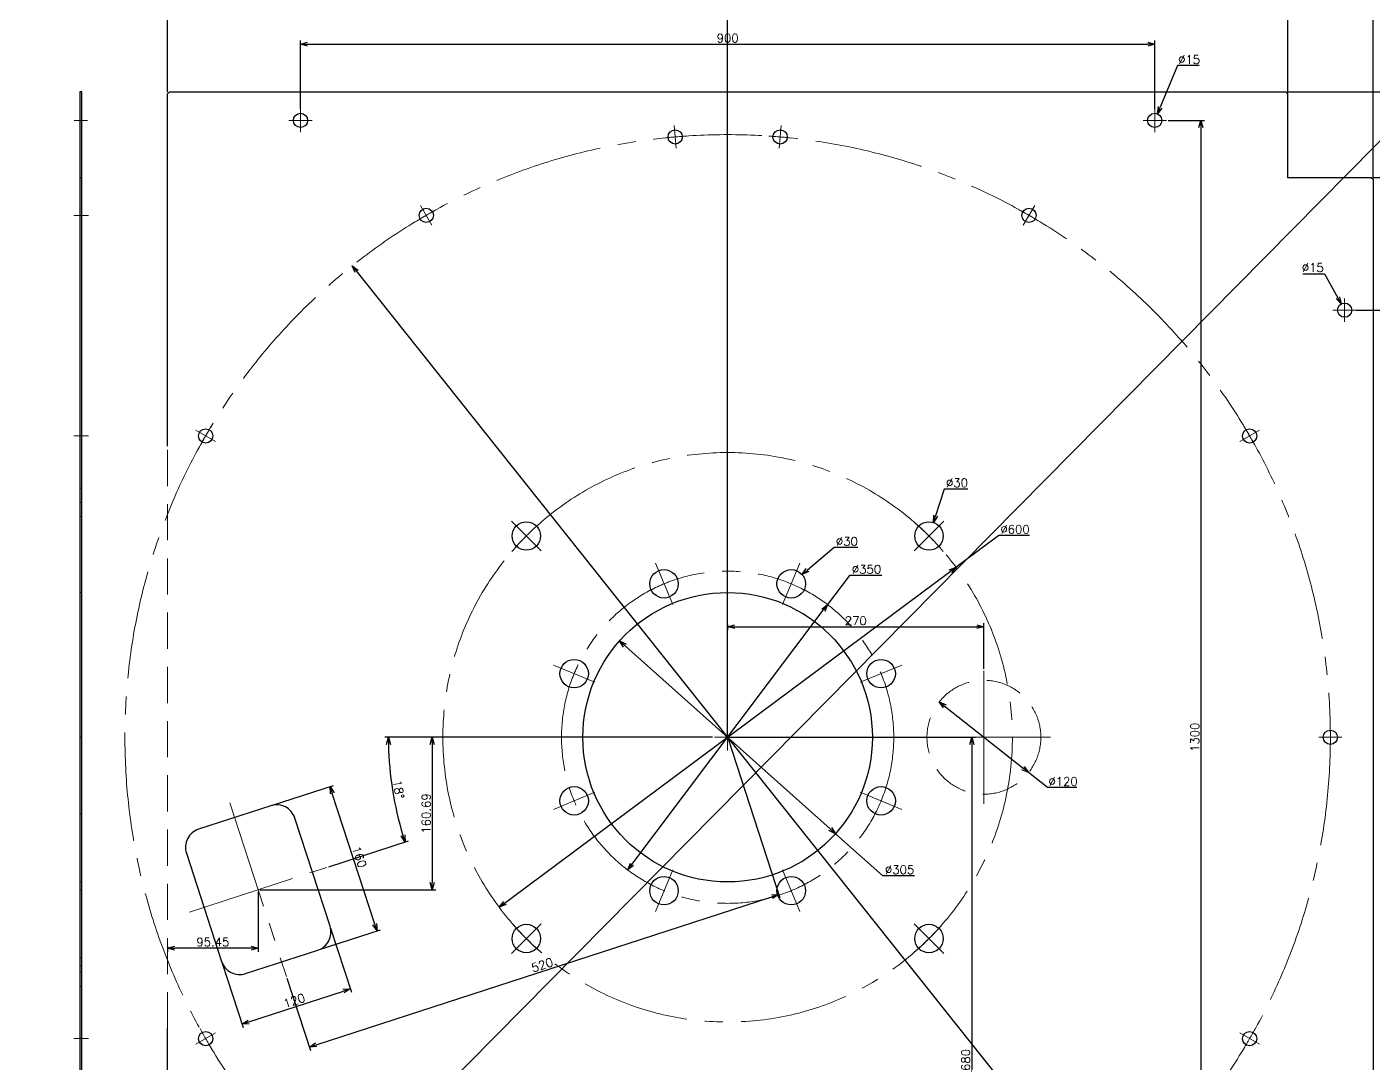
# Model space of a CAD drawing. Header units: millimetres. Extents: x -16130 to 36813, y -8099 to 27484.
# Drawn here: x 34573 to 35991, y 19612 to 20704 of the extents above; entities that cross this region are included whole.
import ezdxf

# ---------------------------------------------------------------- set-up
doc = ezdxf.new("R2010")
doc.units = ezdxf.units.MM
doc.header["$LTSCALE"] = 6
doc.header["$PDMODE"] = 99
doc.header["$PDSIZE"] = 1
doc.linetypes.add('CENTER2', pattern=[28.575, 19.05, -3.175, 3.175, -3.175])
doc.linetypes.add('HIDDEN', pattern=[9.525, 6.35, -3.175])
for name, color, linetype, lineweight in [('04_HIDDEN', 2, 'HIDDEN', 13), ('05_CENTER', 4, 'CENTER2', 13), ('08_DIM', 3, 'Continuous', 13)]:
    doc.layers.add(name, color=color, linetype=linetype, lineweight=lineweight)
doc.layers.add('10_DRAFT', color=8, linetype='Continuous', lineweight=0, plot=False)
doc.styles.add('KSS_TXT', font='txt.shx', dxfattribs={"bigfont": 'extfont2.shx'})
doc.dimstyles.new('KSS_DIM', dxfattribs={"dimtxt": 3, "dimasz": 2.5, "dimexe": 1.25, "dimexo": 0.625, "dimtad": 1, "dimdsep": 46, "dimtxsty": 'KSS_TXT', "dimblk": 'OPEN30', "dimcen": 0, "dimazin": 2, "dimtfac": 0.75, "dimtmove": 0, "dimatfit": 3, "dimldrblk": 'OPEN30', "dimfxl": 1, "dimtolj": 1, "dimarcsym": 0})
doc.dimstyles.new('KSS_DIM$3', dxfattribs={"dimtxt": 3, "dimasz": 2.5, "dimexe": 1.25, "dimexo": 0.625, "dimtad": 1, "dimtih": 1, "dimtoh": 1, "dimdsep": 46, "dimtxsty": 'KSS_TXT', "dimblk": 'OPEN30', "dimcen": 0, "dimazin": 2, "dimtfac": 0.75, "dimtofl": 0, "dimtmove": 0, "dimatfit": 3, "dimldrblk": 'OPEN30', "dimfxl": 1, "dimtolj": 1, "dimarcsym": 0})

# ---------------------------------------------------------------- blocks, each defined once
blk = doc.blocks.new('A$C286F13D5_1_1')
at = {"color": 0}
for points in [[(-590, 306.8), (-590, 678), (-588, 680), (588, 680), (590, 678), (590, 590)], [(590, 590), (678, 590), (680, 588), (680, -588), (678, -590), (590, -590)], [(590, -590), (590, -678), (588, -680), (-588, -680), (-590, -678), (-590, -306.8)]]:
    blk.add_lwpolyline(points, dxfattribs=at)
blk.add_lwpolyline([(-507.9, -249.1), (-431.8, -224.4, 0.414214), (-418.9, -199.2), (-456, -85.1, 0.414214), (-481.2, -72.2), (-557.3, -97, 0.414214), (-570.2, -122.2), (-533.1, -236.3, 0.414214)], format="xyb", close=True, dxfattribs=at)
for centre, radius in [((-450, 650), 7.5), ((450, 650), 7.5), ((-55.3, 632.6), 7.5), ((55.3, 632.6), 7.5), ((-317.5, 549.9), 7.5), ((317.5, 549.9), 7.5), ((650, 450), 7.5), ((-549.9, 317.5), 7.5), ((549.9, 317.5), 7.5), ((-212.1, 212.1), 15), ((212.1, 212.1), 15), ((-67, 161.7), 15), ((67, 161.7), 15), ((-161.7, 67), 15), ((161.7, 67), 15), ((635, 0), 7.5), ((-161.7, -67), 15), ((161.7, -67), 15), ((-67, -161.7), 15), ((67, -161.7), 15), ((-212.1, -212.1), 15), ((212.1, -212.1), 15), ((-549.9, -317.5), 7.5), ((549.9, -317.5), 7.5), ((650, -450), 7.5), ((-317.5, -549.9), 7.5), ((317.5, -549.9), 7.5), ((-55.3, -632.6), 7.5), ((55.3, -632.6), 7.5), ((-450, -650), 7.5), ((450, -650), 7.5)]:
    blk.add_circle(centre, radius, dxfattribs=at)
blk.add_circle((0, 0), 152.5)
at = {"layer": '04_HIDDEN'}
blk.add_lwpolyline([(-590, -306.8), (-590, 306.8)], dxfattribs=at)
blk.add_circle((270, 0), 60, dxfattribs=at)
at = {"layer": '05_CENTER'}
for p, q in [((-450, 637.7), (-450, 662.3)), ((450, 637.7), (450, 662.3)), ((-437.7, 650), (-462.3, 650)), ((-54.3, 620.6), (-56.4, 644.6)), ((54.3, 620.6), (56.4, 644.6)), ((462.3, 650), (437.7, 650)), ((-311.5, 539.5), (-323.5, 560.4)), ((311.5, 539.5), (323.5, 560.4)), ((650, 437.7), (650, 462.3)), ((662.3, 450), (637.7, 450)), ((-539.5, 311.5), (-560.4, 323.5)), ((539.5, 311.5), (560.4, 323.5)), ((-196.5, 196.5), (-227.8, 227.8)), ((196.5, 196.5), (227.8, 227.8)), ((-57.9, 139.8), (-76, 183.6)), ((57.9, 139.8), (76, 183.6)), ((-139.8, 57.9), (-183.6, 76)), ((139.8, 57.9), (183.6, 76)), ((623, 0), (647, 0)), ((-524.3, -69.2), (-464.8, -252.2)), ((-139.8, -57.9), (-183.6, -76)), ((139.8, -57.9), (183.6, -76)), ((-567, -184.2), (-422.1, -137.1)), ((-57.9, -139.8), (-76, -183.6)), ((57.9, -139.8), (76, -183.6)), ((-196.5, -196.5), (-227.8, -227.8)), ((196.5, -196.5), (227.8, -227.8)), ((-539.5, -311.5), (-560.4, -323.5)), ((539.5, -311.5), (560.4, -323.5)), ((650, -462.3), (650, -437.7)), ((662.3, -450), (637.7, -450)), ((-311.5, -539.5), (-323.5, -560.4)), ((311.5, -539.5), (323.5, -560.4)), ((-54.3, -620.6), (-56.4, -644.6)), ((54.3, -620.6), (56.4, -644.6)), ((-450, -662.3), (-450, -637.7)), ((450, -662.3), (450, -637.7)), ((-437.7, -650), (-462.3, -650)), ((462.3, -650), (437.7, -650))]:
    blk.add_line(p, q, dxfattribs=at)
blk.add_circle((0, 0), 175, dxfattribs=at)
for radius, start, end in [(635, 93.9132, 96.0868), (635, 83.9132, 86.0868), (635, 118.9132, 121.0868), (635, 58.9132, 61.0868), (635, 148.9132, 151.0868), (635, 28.9132, 31.0868), (300, 130.7715, 139.2279), (300, 40.7721, 49.2285), (635, 358.9132, 1.0868), (300, 220.7721, 229.2285), (300, 310.7715, 319.2279), (635, 208.9132, 211.0868), (635, 328.9132, 331.0868), (635, 238.9132, 241.0868), (635, 298.9132, 301.0868), (635, 263.9132, 266.0868), (635, 273.9132, 276.0868)]:
    blk.add_arc((0, 0), radius, start, end, dxfattribs=at)
at = {"layer": '10_DRAFT'}
for p, q in [((270, 70.1), (270, -70.1)), ((0, -13.9), (0, 13.9)), ((199.9, 0), (340.1, 0)), ((13.9, 0), (-13.9, 0))]:
    blk.add_line(p, q, dxfattribs=at)
blk = doc.blocks.new('_Open30')
at = {"color": 0, "linetype": 'ByBlock', "lineweight": -2}
for p, q in [((-1, 0.27), (0, 0)), ((0, 0), (-1, -0.27)), ((0, 0), (-1, 0))]:
    blk.add_line(p, q, dxfattribs=at)
blk = doc.blocks.new('*D1862')
at = {"layer": '08_DIM', "color": 0, "lineweight": -2, "transparency": 16777216}
for p, q in [((34915.7, 20451.8), (35702, 19464.1)), ((35744.8, 19410.3), (35706.7, 19458.2)), ((35784.5, 19410.3), (35744.8, 19410.3))]:
    blk.add_line(p, q, dxfattribs=at)
blk.add_arc((35311.2, 19955), 635, 301.256, 308.8615, dxfattribs=at)
at = {"layer": 'Defpoints', "color": 0, "transparency": 16777216}
for p in [(34915.7, 20451.8), (35706.7, 19458.2)]:
    blk.add_point(p, dxfattribs=at)
at = {"layer": '08_DIM', "color": 0, "lineweight": -2, "transparency": 16777216, "xscale": 7.5, "yscale": 7.5, "zscale": 7.5}
for p, rotation in [((34915.7, 20451.8), 128.5231681033033), ((35706.7, 19458.2), 308.5231681033033)]:
    blk.add_blockref('_Open30', p, dxfattribs=dict(at, rotation=rotation))
at = {"layer": '08_DIM', "color": 0, "transparency": 16777216, "insert": (35765.6, 19416.7), "char_height": 9, "attachment_point": 5, "style": 'KSS_TXT'}
blk.add_mtext('\\A1;%%C1270', dxfattribs=at)
blk = doc.blocks.new('*D1867')
at = {"layer": '08_DIM', "color": 0, "lineweight": -2, "transparency": 16777216}
for p, q in [((34861.2, 20617.2), (34861.2, 20689.1)), ((34868.7, 20685.3), (35753.7, 20685.3)), ((35761.2, 20617.2), (35761.2, 20689.1))]:
    blk.add_line(p, q, dxfattribs=at)
at = {"layer": 'Defpoints', "color": 0, "transparency": 16777216}
for p in [(35761.2, 20685.3), (34861.2, 20615.3), (35761.2, 20615.3)]:
    blk.add_point(p, dxfattribs=at)
at = {"layer": '08_DIM', "color": 0, "lineweight": -2, "transparency": 16777216, "xscale": 7.5, "yscale": 7.5, "zscale": 7.5, "rotation": 180}
blk.add_blockref('_Open30', (34861.2, 20685.3), dxfattribs=at)
at = {"layer": '08_DIM', "color": 0, "lineweight": -2, "transparency": 16777216, "xscale": 7.5, "yscale": 7.5, "zscale": 7.5}
blk.add_blockref('_Open30', (35761.2, 20685.3), dxfattribs=at)
at = {"layer": '08_DIM', "color": 0, "transparency": 16777216, "insert": (35311.2, 20691.7), "char_height": 9, "attachment_point": 5, "style": 'KSS_TXT'}
blk.add_mtext('\\A1;900', dxfattribs=at)
blk = doc.blocks.new('*D1868')
at = {"layer": '08_DIM', "color": 0, "lineweight": -2, "transparency": 16777216}
for p, q in [((34721.2, 20634.9), (34721.2, 20727.4)), ((35303.7, 20723.6), (34728.7, 20723.6)), ((35311.2, 19956.9), (35311.2, 20727.4))]:
    blk.add_line(p, q, dxfattribs=at)
at = {"layer": 'Defpoints', "color": 0, "transparency": 16777216}
for p in [(34721.2, 20723.6), (34721.2, 20633), (35311.2, 19955)]:
    blk.add_point(p, dxfattribs=at)
at = {"layer": '08_DIM', "color": 0, "lineweight": -2, "transparency": 16777216, "xscale": 7.5, "yscale": 7.5, "zscale": 7.5, "rotation": 180}
blk.add_blockref('_Open30', (34721.2, 20723.6), dxfattribs=at)
at = {"layer": '08_DIM', "color": 0, "lineweight": -2, "transparency": 16777216, "xscale": 7.5, "yscale": 7.5, "zscale": 7.5}
blk.add_blockref('_Open30', (35311.2, 20723.6), dxfattribs=at)
at = {"layer": '08_DIM', "color": 0, "transparency": 16777216, "insert": (35016.2, 20730), "char_height": 9, "attachment_point": 5, "style": 'KSS_TXT'}
blk.add_mtext('\\A1;590', dxfattribs=at)
blk = doc.blocks.new('*D1869')
at = {"layer": '08_DIM', "color": 0, "lineweight": -2, "transparency": 16777216}
for p, q in [((34721.2, 20634.9), (34721.2, 20764.2)), ((35901.2, 20634.9), (35901.2, 20764.2)), ((34728.7, 20760.5), (35893.7, 20760.5))]:
    blk.add_line(p, q, dxfattribs=at)
at = {"layer": 'Defpoints', "color": 0, "transparency": 16777216}
for p in [(35901.2, 20760.5), (34721.2, 20633), (35901.2, 20633)]:
    blk.add_point(p, dxfattribs=at)
at = {"layer": '08_DIM', "color": 0, "lineweight": -2, "transparency": 16777216, "xscale": 7.5, "yscale": 7.5, "zscale": 7.5, "rotation": 180}
blk.add_blockref('_Open30', (34721.2, 20760.5), dxfattribs=at)
at = {"layer": '08_DIM', "color": 0, "lineweight": -2, "transparency": 16777216, "xscale": 7.5, "yscale": 7.5, "zscale": 7.5}
blk.add_blockref('_Open30', (35901.2, 20760.5), dxfattribs=at)
at = {"layer": '08_DIM', "color": 0, "transparency": 16777216, "insert": (35311.2, 20766.9), "char_height": 9, "attachment_point": 5, "style": 'KSS_TXT'}
blk.add_mtext('\\A1;1180', dxfattribs=at)
blk = doc.blocks.new('*D1870')
at = {"layer": '08_DIM', "color": 0, "lineweight": -2, "transparency": 16777216}
for p, q in [((35901.2, 20634.9), (35901.2, 20764.2)), ((35991.2, 20544.9), (35991.2, 20764.2)), ((35908.7, 20760.5), (35983.7, 20760.5))]:
    blk.add_line(p, q, dxfattribs=at)
at = {"layer": 'Defpoints', "color": 0, "transparency": 16777216}
for p in [(35991.2, 20760.5), (35901.2, 20633), (35991.2, 20543)]:
    blk.add_point(p, dxfattribs=at)
at = {"layer": '08_DIM', "color": 0, "lineweight": -2, "transparency": 16777216, "xscale": 7.5, "yscale": 7.5, "zscale": 7.5, "rotation": 180}
blk.add_blockref('_Open30', (35901.2, 20760.5), dxfattribs=at)
at = {"layer": '08_DIM', "color": 0, "lineweight": -2, "transparency": 16777216, "xscale": 7.5, "yscale": 7.5, "zscale": 7.5}
blk.add_blockref('_Open30', (35991.2, 20760.5), dxfattribs=at)
at = {"layer": '08_DIM', "color": 0, "transparency": 16777216, "insert": (35946.2, 20766.9), "char_height": 9, "attachment_point": 5, "style": 'KSS_TXT'}
blk.add_mtext('\\A1;90', dxfattribs=at)
blk = doc.blocks.new('*D1871')
at = {"layer": '08_DIM', "color": 0, "lineweight": -2, "transparency": 16777216}
for p, q in [((35973.4, 20405), (36132.3, 20405)), ((36128.6, 20397.5), (36128.6, 19512.5)), ((35973.4, 19505), (36132.3, 19505))]:
    blk.add_line(p, q, dxfattribs=at)
at = {"layer": 'Defpoints', "color": 0, "transparency": 16777216}
for p in [(35971.5, 20405), (35971.5, 19505), (36128.6, 19505)]:
    blk.add_point(p, dxfattribs=at)
at = {"layer": '08_DIM', "color": 0, "lineweight": -2, "transparency": 16777216, "xscale": 7.5, "yscale": 7.5, "zscale": 7.5}
for p, rotation in [((36128.6, 20405), 90), ((36128.6, 19505), 270)]:
    blk.add_blockref('_Open30', p, dxfattribs=dict(at, rotation=rotation))
at = {"layer": '08_DIM', "color": 0, "transparency": 16777216, "insert": (36122.2, 19955), "char_height": 9, "attachment_point": 5, "rotation": 90, "style": 'KSS_TXT'}
blk.add_mtext('\\A1;900', dxfattribs=at)
blk = doc.blocks.new('*D1872')
at = {"layer": '08_DIM', "color": 0, "lineweight": -2, "transparency": 16777216}
for p, q in [((35991, 20545), (36173.4, 20545)), ((36169.6, 19372.5), (36169.6, 20537.5)), ((35991, 19365), (36173.4, 19365))]:
    blk.add_line(p, q, dxfattribs=at)
at = {"layer": 'Defpoints', "color": 0, "transparency": 16777216}
for p in [(35989.2, 20545), (36169.6, 20545), (35989.2, 19365)]:
    blk.add_point(p, dxfattribs=at)
at = {"layer": '08_DIM', "color": 0, "lineweight": -2, "transparency": 16777216, "xscale": 7.5, "yscale": 7.5, "zscale": 7.5}
for p, rotation in [((36169.6, 20545), 90), ((36169.6, 19365), 270)]:
    blk.add_blockref('_Open30', p, dxfattribs=dict(at, rotation=rotation))
at = {"layer": '08_DIM', "color": 0, "transparency": 16777216, "insert": (36163.3, 19955), "char_height": 9, "attachment_point": 5, "rotation": 90, "style": 'KSS_TXT'}
blk.add_mtext('\\A1;1180', dxfattribs=at)
blk = doc.blocks.new('*D1873')
at = {"layer": '08_DIM', "color": 0, "lineweight": -2, "transparency": 16777216}
for p, q in [((35901, 20635), (36215.3, 20635)), ((36211.6, 20627.5), (36211.6, 19282.5)), ((35901, 19275), (36215.3, 19275))]:
    blk.add_line(p, q, dxfattribs=at)
at = {"layer": 'Defpoints', "color": 0, "transparency": 16777216}
for p in [(35899.2, 20635), (35899.2, 19275), (36211.6, 19275)]:
    blk.add_point(p, dxfattribs=at)
at = {"layer": '08_DIM', "color": 0, "lineweight": -2, "transparency": 16777216, "xscale": 7.5, "yscale": 7.5, "zscale": 7.5}
for p, rotation in [((36211.6, 20635), 90), ((36211.6, 19275), 270)]:
    blk.add_blockref('_Open30', p, dxfattribs=dict(at, rotation=rotation))
at = {"layer": '08_DIM', "color": 0, "transparency": 16777216, "insert": (36205.2, 19955), "char_height": 9, "attachment_point": 5, "rotation": 90, "style": 'KSS_TXT'}
blk.add_mtext('\\A1;1360', dxfattribs=at)
blk = doc.blocks.new('*D1874')
at = {"layer": '08_DIM', "color": 0, "lineweight": -2, "transparency": 16777216}
for p, q in [((35901, 20635), (36173.4, 20635)), ((36169.6, 20552.5), (36169.6, 20627.5)), ((35991, 20545), (36173.4, 20545))]:
    blk.add_line(p, q, dxfattribs=at)
at = {"layer": 'Defpoints', "color": 0, "transparency": 16777216}
for p in [(35899.2, 20635), (36169.6, 20635), (35989.2, 20545)]:
    blk.add_point(p, dxfattribs=at)
at = {"layer": '08_DIM', "color": 0, "lineweight": -2, "transparency": 16777216, "xscale": 7.5, "yscale": 7.5, "zscale": 7.5}
for p, rotation in [((36169.6, 20635), 90), ((36169.6, 20545), 270)]:
    blk.add_blockref('_Open30', p, dxfattribs=dict(at, rotation=rotation))
at = {"layer": '08_DIM', "color": 0, "transparency": 16777216, "insert": (36163.3, 20590), "char_height": 9, "attachment_point": 5, "rotation": 90, "style": 'KSS_TXT'}
blk.add_mtext('\\A1;90', dxfattribs=at)
blk = doc.blocks.new('*D1875')
at = {"layer": '08_DIM', "color": 0, "lineweight": -2, "transparency": 16777216}
for p, q in [((35775.4, 20605), (35813.5, 20605)), ((35809.7, 20597.5), (35809.7, 19312.5)), ((35775.4, 19305), (35813.5, 19305))]:
    blk.add_line(p, q, dxfattribs=at)
at = {"layer": 'Defpoints', "color": 0, "transparency": 16777216}
for p in [(35773.5, 20605), (35773.5, 19305), (35809.7, 19305)]:
    blk.add_point(p, dxfattribs=at)
at = {"layer": '08_DIM', "color": 0, "lineweight": -2, "transparency": 16777216, "xscale": 7.5, "yscale": 7.5, "zscale": 7.5}
for p, rotation in [((35809.7, 20605), 90), ((35809.7, 19305), 270)]:
    blk.add_blockref('_Open30', p, dxfattribs=dict(at, rotation=rotation))
at = {"layer": '08_DIM', "color": 0, "transparency": 16777216, "insert": (35803.4, 19955), "char_height": 9, "attachment_point": 5, "rotation": 90, "style": 'KSS_TXT'}
blk.add_mtext('\\A1;1300', dxfattribs=at)
blk = doc.blocks.new('*D1876')
at = {"layer": '08_DIM', "color": 0, "lineweight": -2, "transparency": 16777216}
for p, q in [((35313, 19955), (35572.2, 19955)), ((35568.4, 19947.5), (35568.4, 19282.5)), ((35547.5, 19275), (35572.2, 19275))]:
    blk.add_line(p, q, dxfattribs=at)
at = {"layer": 'Defpoints', "color": 0, "transparency": 16777216}
for p in [(35311.2, 19955), (35545.6, 19275), (35568.4, 19275)]:
    blk.add_point(p, dxfattribs=at)
at = {"layer": '08_DIM', "color": 0, "lineweight": -2, "transparency": 16777216, "xscale": 7.5, "yscale": 7.5, "zscale": 7.5}
for p, rotation in [((35568.4, 19955), 90), ((35568.4, 19275), 270)]:
    blk.add_blockref('_Open30', p, dxfattribs=dict(at, rotation=rotation))
at = {"layer": '08_DIM', "color": 0, "transparency": 16777216, "insert": (35562, 19615), "char_height": 9, "attachment_point": 5, "rotation": 90, "style": 'KSS_TXT'}
blk.add_mtext('\\A1;680', dxfattribs=at)
blk = doc.blocks.new('*D1877')
at = {"layer": '08_DIM', "color": 0, "lineweight": -2, "transparency": 16777216}
for p, q in [((35197.4, 20056.6), (35419.3, 19858.4)), ((35474.7, 19809), (35424.9, 19853.4)), ((35508.1, 19809), (35474.7, 19809))]:
    blk.add_line(p, q, dxfattribs=at)
at = {"layer": 'Defpoints', "color": 0, "transparency": 16777216}
for p in [(35197.4, 20056.6), (35424.9, 19853.4)]:
    blk.add_point(p, dxfattribs=at)
at = {"layer": '08_DIM', "color": 0, "lineweight": -2, "transparency": 16777216, "xscale": 7.5, "yscale": 7.5, "zscale": 7.5}
for p, rotation in [((35197.4, 20056.6), 138.2409630185729), ((35424.9, 19853.4), 318.2409630185729)]:
    blk.add_blockref('_Open30', p, dxfattribs=dict(at, rotation=rotation))
at = {"layer": '08_DIM', "color": 0, "transparency": 16777216, "insert": (35492.3, 19815.4), "char_height": 9, "attachment_point": 5, "style": 'KSS_TXT'}
blk.add_mtext('\\A1;%%C305', dxfattribs=at)
blk = doc.blocks.new('*D1878')
at = {"layer": '08_DIM', "color": 0, "lineweight": -2, "transparency": 16777216}
for p, q in [((35785, 20662.7), (35766.9, 20618.9)), ((35807.9, 20662.7), (35785, 20662.7))]:
    blk.add_line(p, q, dxfattribs=at)
at = {"layer": 'Defpoints', "color": 0, "transparency": 16777216}
for p in [(35764, 20611.9), (35758.3, 20598.1)]:
    blk.add_point(p, dxfattribs=at)
at = {"layer": '08_DIM', "color": 0, "lineweight": -2, "transparency": 16777216, "xscale": 7.5, "yscale": 7.5, "zscale": 7.5, "rotation": 247.5316435887752}
blk.add_blockref('_Open30', (35764, 20611.9), dxfattribs=at)
at = {"layer": '08_DIM', "color": 0, "transparency": 16777216, "insert": (35797.4, 20669.1), "char_height": 9, "attachment_point": 5, "style": 'KSS_TXT'}
blk.add_mtext('\\A1;%%C15', dxfattribs=at)
blk = doc.blocks.new('*D1879')
at = {"layer": '08_DIM', "color": 0, "lineweight": -2, "transparency": 16777216}
for p, q in [((35917.2, 20443.5), (35940.1, 20443.5)), ((35940.1, 20443.5), (35954, 20418.2))]:
    blk.add_line(p, q, dxfattribs=at)
at = {"layer": 'Defpoints', "color": 0, "transparency": 16777216}
for p in [(35957.6, 20411.6), (35964.8, 20398.4)]:
    blk.add_point(p, dxfattribs=at)
at = {"layer": '08_DIM', "color": 0, "lineweight": -2, "transparency": 16777216, "xscale": 7.5, "yscale": 7.5, "zscale": 7.5, "rotation": 298.7268199784057}
blk.add_blockref('_Open30', (35957.6, 20411.6), dxfattribs=at)
at = {"layer": '08_DIM', "color": 0, "transparency": 16777216, "insert": (35927.7, 20449.9), "char_height": 9, "attachment_point": 5, "style": 'KSS_TXT'}
blk.add_mtext('\\A1;%%C15', dxfattribs=at)
blk = doc.blocks.new('*D1881')
at = {"layer": '08_DIM', "color": 0, "lineweight": -2, "transparency": 16777216}
for p, q in [((35295.4, 19955), (34950, 19955)), ((34890.9, 19818.4), (34974.9, 19845.7))]:
    blk.add_line(p, q, dxfattribs=at)
blk.add_arc((35311.2, 19955), 357.4, 181.2025, 196.7975, dxfattribs=at)
at = {"layer": 'Defpoints', "color": 0, "transparency": 16777216}
for p in [(35297.2, 19955), (35325.1, 19955), (34955.8, 19917.6), (34889.1, 19817.9), (34744.5, 19770.9)]:
    blk.add_point(p, dxfattribs=at)
at = {"layer": '08_DIM', "color": 0, "lineweight": -2, "transparency": 16777216, "xscale": 7.5, "yscale": 7.5, "zscale": 7.5}
for p, rotation in [((34953.8, 19955), 90.6012276287154), ((34971.3, 19844.6), 287.398772362877)]:
    blk.add_blockref('_Open30', p, dxfattribs=dict(at, rotation=rotation))
at = {"layer": '08_DIM', "color": 0, "transparency": 16777216, "insert": (34964.5, 19900.1), "char_height": 9, "attachment_point": 5, "rotation": 279, "style": 'KSS_TXT'}
blk.add_mtext('\\A1;18%%d', dxfattribs=at)
blk = doc.blocks.new('A$C32FF5B4F_1_1')
at = {"color": 0}
for p, q in [((0, 590), (2, 590)), ((0, -590), (2, -590))]:
    blk.add_line(p, q, dxfattribs=at)
blk.add_lwpolyline([(2, -680), (2, 680), (0, 680), (0, -680)], close=True, dxfattribs=at)
at = {"layer": '04_HIDDEN'}
for p, q in [((0, 262.5), (2, 262.5)), ((0, 232.5), (2, 232.5)), ((0, 152.5), (2, 152.5)), ((0, -152.5), (2, -152.5)), ((0, -232.5), (2, -232.5)), ((0, -262.5), (2, -262.5))]:
    blk.add_line(p, q, dxfattribs=at)
at = {"layer": '04_HIDDEN', "color": 9}
for p, q in [((0, -80.7), (2, -80.7)), ((0, -240.7), (2, -240.7))]:
    blk.add_line(p, q, dxfattribs=at)
at = {"layer": '05_CENTER'}
for p, q in [((8.1, 650), (-6.1, 650)), ((8.1, -650), (-6.1, -650))]:
    blk.add_line(p, q, dxfattribs=at)
at = {"layer": '05_CENTER', "color": 9}
for p, q in [((-6.4, 549.9), (9.2, 549.9)), ((-6.4, 317.5), (9.2, 317.5)), ((-6.4, -317.5), (9.2, -317.5)), ((-6.4, -549.9), (9.2, -549.9))]:
    blk.add_line(p, q, dxfattribs=at)
at = {"layer": '10_DRAFT'}
for p, q in [((0, 247.5), (2, 247.5)), ((0, 0), (2, 0)), ((0, -160.7), (2, -160.7)), ((0, -247.5), (2, -247.5))]:
    blk.add_line(p, q, dxfattribs=at)
blk = doc.blocks.new('*D1900')
at = {"layer": '08_DIM', "color": 0, "lineweight": -2, "transparency": 16777216}
for p, q in [((35596.9, 20167.7), (35551.8, 20134.2)), ((35629.2, 20167.7), (35596.9, 20167.7)), ((35070.5, 19775.8), (35545.8, 20129.7))]:
    blk.add_line(p, q, dxfattribs=at)
at = {"layer": 'Defpoints', "color": 0, "transparency": 16777216}
for p in [(35551.8, 20134.2), (35070.5, 19775.8)]:
    blk.add_point(p, dxfattribs=at)
at = {"layer": '08_DIM', "color": 0, "lineweight": -2, "transparency": 16777216, "xscale": 7.5, "yscale": 7.5, "zscale": 7.5}
for p, rotation in [((35551.8, 20134.2), 36.67086405874804), ((35070.5, 19775.8), 216.670864058748)]:
    blk.add_blockref('_Open30', p, dxfattribs=dict(at, rotation=rotation))
at = {"layer": '08_DIM', "color": 0, "transparency": 16777216, "insert": (35614, 20174.1), "char_height": 9, "attachment_point": 5, "style": 'KSS_TXT'}
blk.add_mtext('\\A1;%%C600', dxfattribs=at)
blk = doc.blocks.new('*D2491')
at = {"layer": '08_DIM', "color": 0, "lineweight": -2, "transparency": 16777216}
for p, q in [((35539.4, 20216.6), (35530.3, 20188.5)), ((35564.2, 20216.6), (35539.4, 20216.6))]:
    blk.add_line(p, q, dxfattribs=at)
at = {"layer": 'Defpoints', "color": 0, "transparency": 16777216}
for p in [(35528, 20181.4), (35518.7, 20152.9)]:
    blk.add_point(p, dxfattribs=at)
at = {"layer": '08_DIM', "color": 0, "lineweight": -2, "transparency": 16777216, "xscale": 7.5, "yscale": 7.5, "zscale": 7.5, "rotation": 251.9234318623285}
blk.add_blockref('_Open30', (35528, 20181.4), dxfattribs=at)
at = {"layer": '08_DIM', "color": 0, "transparency": 16777216, "insert": (35552.8, 20223), "char_height": 9, "attachment_point": 5, "style": 'KSS_TXT'}
blk.add_mtext('\\A1;%%C30', dxfattribs=at)
blk = doc.blocks.new('*D2743')
at = {"layer": '08_DIM', "color": 0, "lineweight": -2, "transparency": 16777216}
for p, q in [((35423.5, 20155), (35395.3, 20131.2)), ((35448.3, 20155), (35423.5, 20155))]:
    blk.add_line(p, q, dxfattribs=at)
at = {"layer": 'Defpoints', "color": 0, "transparency": 16777216}
for p in [(35389.6, 20126.4), (35366.7, 20107)]:
    blk.add_point(p, dxfattribs=at)
at = {"layer": '08_DIM', "color": 0, "lineweight": -2, "transparency": 16777216, "xscale": 7.5, "yscale": 7.5, "zscale": 7.5, "rotation": 220.2176059521827}
blk.add_blockref('_Open30', (35389.6, 20126.4), dxfattribs=at)
at = {"layer": '08_DIM', "color": 0, "transparency": 16777216, "insert": (35436.8, 20161.4), "char_height": 9, "attachment_point": 5, "style": 'KSS_TXT'}
blk.add_mtext('\\A1;%%C30', dxfattribs=at)
blk = doc.blocks.new('*D2744')
at = {"layer": '08_DIM', "color": 0, "lineweight": -2, "transparency": 16777216}
for p, q in [((35439.7, 20125.6), (35416.4, 20094.8)), ((35473.5, 20125.6), (35439.7, 20125.6)), ((35205.9, 19815.2), (35411.9, 20088.8))]:
    blk.add_line(p, q, dxfattribs=at)
at = {"layer": 'Defpoints', "color": 0, "transparency": 16777216}
for p in [(35416.4, 20094.8), (35205.9, 19815.2)]:
    blk.add_point(p, dxfattribs=at)
at = {"layer": '08_DIM', "color": 0, "lineweight": -2, "transparency": 16777216, "xscale": 7.5, "yscale": 7.5, "zscale": 7.5}
for p, rotation in [((35416.4, 20094.8), 53.01773290053211), ((35205.9, 19815.2), 233.0177329005321)]:
    blk.add_blockref('_Open30', p, dxfattribs=dict(at, rotation=rotation))
at = {"layer": '08_DIM', "color": 0, "transparency": 16777216, "insert": (35457.5, 20132), "char_height": 9, "attachment_point": 5, "style": 'KSS_TXT'}
blk.add_mtext('\\A1;%%C350', dxfattribs=at)
blk = doc.blocks.new('*D2891')
at = {"layer": '08_DIM', "color": 0, "lineweight": -2, "transparency": 16777216}
for p, q in [((34892.8, 19754), (34914.8, 19686.3)), ((34778.7, 19716.9), (34800.7, 19649.2)), ((34806.6, 19655.1), (34906.5, 19687.6))]:
    blk.add_line(p, q, dxfattribs=at)
at = {"layer": 'Defpoints', "color": 0, "transparency": 16777216}
for p in [(34892.2, 19755.8), (34778.1, 19718.7), (34913.6, 19689.9)]:
    blk.add_point(p, dxfattribs=at)
at = {"layer": '08_DIM', "color": 0, "lineweight": -2, "transparency": 16777216, "xscale": 7.5, "yscale": 7.5, "zscale": 7.5}
for p, rotation in [((34913.6, 19689.9), 17.99999999159211), ((34799.5, 19652.8), 197.9999999915921)]:
    blk.add_blockref('_Open30', p, dxfattribs=dict(at, rotation=rotation))
at = {"layer": '08_DIM', "color": 0, "transparency": 16777216, "insert": (34854.6, 19677.4), "char_height": 9, "attachment_point": 5, "rotation": 18, "style": 'KSS_TXT'}
blk.add_mtext('\\A1;120', dxfattribs=at)
blk = doc.blocks.new('*D2892')
at = {"layer": '08_DIM', "color": 0, "lineweight": -2, "transparency": 16777216}
for p, q in [((35311.8, 19953.2), (35366.2, 19785.7)), ((34877.6, 19630.9), (35357.9, 19787)), ((34846.9, 19701), (34871.6, 19625))]:
    blk.add_line(p, q, dxfattribs=at)
at = {"layer": 'Defpoints', "color": 0, "transparency": 16777216}
for p in [(35311.2, 19955), (35365, 19789.3), (34846.4, 19702.8)]:
    blk.add_point(p, dxfattribs=at)
at = {"layer": '08_DIM', "color": 0, "lineweight": -2, "transparency": 16777216, "xscale": 7.5, "yscale": 7.5, "zscale": 7.5}
for p, rotation in [((35365, 19789.3), 17.99999999159192), ((34870.5, 19628.6), 197.9999999915919)]:
    blk.add_blockref('_Open30', p, dxfattribs=dict(at, rotation=rotation))
at = {"layer": '08_DIM', "color": 0, "transparency": 16777216, "insert": (35115.8, 19715), "char_height": 9, "attachment_point": 5, "rotation": 18, "style": 'KSS_TXT'}
blk.add_mtext('\\A1;520', dxfattribs=at)
blk = doc.blocks.new('*D2893')
at = {"layer": '08_DIM', "color": 0, "lineweight": -2, "transparency": 16777216}
for p, q in [((34831.7, 19883.3), (34895.9, 19904.2)), ((34939.5, 19758), (34894.7, 19895.9)), ((34881.2, 19731.2), (34945.4, 19752))]:
    blk.add_line(p, q, dxfattribs=at)
at = {"layer": 'Defpoints', "color": 0, "transparency": 16777216}
for p in [(34892.4, 19903), (34829.9, 19882.8), (34879.4, 19730.6)]:
    blk.add_point(p, dxfattribs=at)
at = {"layer": '08_DIM', "color": 0, "lineweight": -2, "transparency": 16777216, "xscale": 7.5, "yscale": 7.5, "zscale": 7.5}
for p, rotation in [((34892.4, 19903), 107.999999991598), ((34941.8, 19750.9), 287.999999991598)]:
    blk.add_blockref('_Open30', p, dxfattribs=dict(at, rotation=rotation))
at = {"layer": '08_DIM', "color": 0, "transparency": 16777216, "insert": (34923.2, 19828.9), "char_height": 9, "attachment_point": 5, "rotation": 288, "style": 'KSS_TXT'}
blk.add_mtext('\\A1;160', dxfattribs=at)
blk = doc.blocks.new('*D2894')
at = {"layer": '08_DIM', "color": 0, "lineweight": -2, "transparency": 16777216}
for p, q in [((34816.6, 19792.4), (34816.6, 19729)), ((34721.2, 19734.6), (34721.2, 19729)), ((34809.1, 19732.8), (34728.7, 19732.8))]:
    blk.add_line(p, q, dxfattribs=at)
at = {"layer": 'Defpoints', "color": 0, "transparency": 16777216}
for p in [(34816.6, 19794.3), (34721.2, 19736.5), (34721.2, 19732.8)]:
    blk.add_point(p, dxfattribs=at)
at = {"layer": '08_DIM', "color": 0, "lineweight": -2, "transparency": 16777216, "xscale": 7.5, "yscale": 7.5, "zscale": 7.5, "rotation": 180}
blk.add_blockref('_Open30', (34721.2, 19732.8), dxfattribs=at)
at = {"layer": '08_DIM', "color": 0, "lineweight": -2, "transparency": 16777216, "xscale": 7.5, "yscale": 7.5, "zscale": 7.5}
blk.add_blockref('_Open30', (34816.6, 19732.8), dxfattribs=at)
at = {"layer": '08_DIM', "color": 0, "transparency": 16777216, "insert": (34768.9, 19739.2), "char_height": 9, "attachment_point": 5, "style": 'KSS_TXT'}
blk.add_mtext('\\A1;95.45', dxfattribs=at)
blk = doc.blocks.new('*D2895')
at = {"layer": '08_DIM', "color": 0, "lineweight": -2, "transparency": 16777216}
for p, q in [((35295.4, 19955), (34996.2, 19955)), ((34999.9, 19947.5), (34999.9, 19801.8)), ((34818.5, 19794.3), (35003.7, 19794.3))]:
    blk.add_line(p, q, dxfattribs=at)
at = {"layer": 'Defpoints', "color": 0, "transparency": 16777216}
for p in [(35297.2, 19955), (34816.6, 19794.3), (34999.9, 19794.3)]:
    blk.add_point(p, dxfattribs=at)
at = {"layer": '08_DIM', "color": 0, "lineweight": -2, "transparency": 16777216, "xscale": 7.5, "yscale": 7.5, "zscale": 7.5}
for p, rotation in [((34999.9, 19955), 90), ((34999.9, 19794.3), 270)]:
    blk.add_blockref('_Open30', p, dxfattribs=dict(at, rotation=rotation))
at = {"layer": '08_DIM', "color": 0, "transparency": 16777216, "insert": (34993.6, 19874.7), "char_height": 9, "attachment_point": 5, "rotation": 90, "style": 'KSS_TXT'}
blk.add_mtext('\\A1;160.69', dxfattribs=at)
blk = doc.blocks.new('*D3392')
at = {"layer": '08_DIM', "color": 0, "lineweight": -2, "transparency": 16777216}
for p, q in [((35311.2, 20073.8), (35311.2, 20067.7)), ((35318.7, 20071.5), (35573.7, 20071.5)), ((35581.2, 20027), (35581.2, 20075.2))]:
    blk.add_line(p, q, dxfattribs=at)
at = {"layer": 'Defpoints', "color": 0, "transparency": 16777216}
for p in [(35311.2, 20075.7), (35581.2, 20071.5), (35581.2, 20025.1)]:
    blk.add_point(p, dxfattribs=at)
at = {"layer": '08_DIM', "color": 0, "lineweight": -2, "transparency": 16777216, "xscale": 7.5, "yscale": 7.5, "zscale": 7.5, "rotation": 180}
blk.add_blockref('_Open30', (35311.2, 20071.5), dxfattribs=at)
at = {"layer": '08_DIM', "color": 0, "lineweight": -2, "transparency": 16777216, "xscale": 7.5, "yscale": 7.5, "zscale": 7.5}
blk.add_blockref('_Open30', (35581.2, 20071.5), dxfattribs=at)
at = {"layer": '08_DIM', "color": 0, "transparency": 16777216, "insert": (35446.2, 20077.8), "char_height": 9, "attachment_point": 5, "style": 'KSS_TXT'}
blk.add_mtext('\\A1;270', dxfattribs=at)
blk = doc.blocks.new('*D3393')
at = {"layer": '08_DIM', "color": 0, "lineweight": -2, "transparency": 16777216}
for p, q in [((35534.1, 19992.2), (35622.4, 19922.5)), ((35648.3, 19902), (35628.3, 19917.8)), ((35679, 19902), (35648.3, 19902))]:
    blk.add_line(p, q, dxfattribs=at)
at = {"layer": 'Defpoints', "color": 0, "transparency": 16777216}
for p in [(35534.1, 19992.2), (35628.3, 19917.8)]:
    blk.add_point(p, dxfattribs=at)
at = {"layer": '08_DIM', "color": 0, "lineweight": -2, "transparency": 16777216, "xscale": 7.5, "yscale": 7.5, "zscale": 7.5}
for p, rotation in [((35534.1, 19992.2), 141.72084259159), ((35628.3, 19917.8), 321.7208425915899)]:
    blk.add_blockref('_Open30', p, dxfattribs=dict(at, rotation=rotation))
at = {"layer": '08_DIM', "color": 0, "transparency": 16777216, "insert": (35664.6, 19908.4), "char_height": 9, "attachment_point": 5, "style": 'KSS_TXT'}
blk.add_mtext('\\A1;%%C120', dxfattribs=at)

msp = doc.modelspace()

# ---------------------------------------------------------------- linework, layer by layer
at = {"color": 2}
msp.add_line((36210.03816, 20797.95334), (34479.76486, 19045.72796), dxfattribs=at)
at = {"layer": '05_CENTER'}
for radius in [635, 300]:
    msp.add_circle((35311.17292, 19955.00009), radius, dxfattribs=at)

# ---------------------------------------------------------------- block references
for name, p in [('A$C32FF5B4F_1_1', (34628.74628, 19955.00009)), ('A$C286F13D5_1_1', (35311.17292, 19955.00009))]:
    msp.add_blockref(name, p)

# ---------------------------------------------------------------- dimensions: what is measured, and where the dimension line sits
at = {"layer": '08_DIM'}
for base, p1, p2, picture, middle in [((35901.17292, 20760.48215), (34721.17292, 20633.00009), (35901.17292, 20633.00009), '*D1869', (35311.17292, 20766.85715)), ((35991.17292, 20760.48215), (35901.17292, 20633.00009), (35991.17292, 20543.00009), '*D1870', (35946.17292, 20766.85715)), ((34721.17292, 20723.6427), (35311.17292, 19955.00009), (34721.17292, 20633.00009), '*D1868', (35016.17292, 20730.02395)), ((35761.17292, 20685.33727), (34861.17292, 20615.33218), (35761.17292, 20615.33218), '*D1867', (35311.17292, 20691.71227)), ((34721.17292, 19732.76731), (34816.62353, 19794.31125), (34721.17292, 19736.51731), '*D2894', (34768.89823, 19739.15481))]:
    dim = msp.add_linear_dim(base=base, p1=p1, p2=p2, dimstyle='KSS_DIM', override={"dimscale": 3}, dxfattribs=at)
    dim.commit()
    dim.dimension.update_dxf_attribs({"geometry": picture, "text_midpoint": middle})
for p1, p2, override, picture, middle in [((35758.30662, 20598.06941), (35764.03922, 20611.93077), {"dimscale": 3, "dimpost": '%%C<>'}, '*D1878', (35797.4004, 20662.67514)), ((34915.67521, 20451.79639), (35706.67063, 19458.20379), {"dimscale": 3, "dimpost": '%%C<>', "dimtix": 1, "dimatfit": 2}, '*D1862', (35765.59407, 19410.33152)), ((35964.77768, 20398.42318), (35957.56816, 20411.577), {"dimscale": 3, "dimpost": '%%C<>'}, '*D1879', (35927.68905, 20443.51342)), ((35518.65064, 20152.87248), (35527.95927, 20181.39177), {"dimscale": 3, "dimpost": '%%C<>'}, '*D2491', (35552.75931, 20216.58667)), ((35070.54909, 19775.83488), (35551.79675, 20134.1653), {"dimscale": 3, "dimpost": '%%C<>', "dimtix": 1, "dimatfit": 2}, '*D1900', (35613.98775, 20167.74409)), ((35366.68946, 20106.98715), (35389.59739, 20126.35792), {"dimscale": 3, "dimpost": '%%C<>'}, '*D2743', (35436.83131, 20155.04162)), ((35205.89855, 19815.20629), (35416.44729, 20094.79389), {"dimscale": 3, "dimpost": '%%C<>', "dimtix": 1, "dimatfit": 2}, '*D2744', (35457.49918, 20125.61197)), ((35197.41519, 20056.56499), (35424.93065, 19853.43519), {"dimscale": 3, "dimpost": '%%C<>', "dimtix": 1, "dimatfit": 2}, '*D1877', (35492.30464, 19809.01843))]:
    dim = msp.add_diameter_dim_2p(p1=p1, p2=p2, dimstyle='KSS_DIM$3', override=override, dxfattribs=at)
    dim.commit()
    dim.dimension.update_dxf_attribs({"geometry": picture, "text_midpoint": middle, "dimtype": 163})
for base, p1, p2, angle, picture, middle in [((36211.59416, 19275.00009), (35899.17292, 20635.00009), (35899.17292, 19275.00009), 90, '*D1873', (36205.21916, 19955.00009)), ((36169.63351, 20635.00009), (35989.17292, 20545.00009), (35899.17292, 20635.00009), 90, '*D1874', (36163.25851, 20590.00009)), ((35809.73645, 19305.00009), (35773.51397, 20605.00009), (35773.51397, 19305.00009), 90, '*D1875', (35803.36145, 19955.00009)), ((36169.63351, 20545.00009), (35989.17292, 19365.00009), (35989.17292, 20545.00009), 90, '*D1872', (36163.25851, 19955.00009)), ((36128.58118, 19505.00009), (35971.50501, 20405.00009), (35971.50501, 19505.00009), 90, '*D1871', (36122.20618, 19955.00009)), ((34999.92763, 19794.31125), (35297.23235, 19955.00009), (34816.62353, 19794.31125), 90, '*D2895', (34993.55263, 19874.65567)), ((35365.0161, 19789.28782), (34846.36019, 19702.79122), (35311.17292, 19955.00009), 17.99999999, '*D2892', (35115.76949, 19715.01233)), ((35568.42412, 19275.00009), (35311.17292, 19955.00009), (35545.61395, 19275.00009), 90, '*D1876', (35562.04912, 19615.00009)), ((34892.37974, 19903.04291), (34879.38715, 19730.58741), (34829.94443, 19882.75645), 287.99999999, '*D2893', (34923.16408, 19828.92838)), ((34913.64326, 19689.87932), (34778.10116, 19718.70684), (34892.22794, 19755.78888), 17.99999999, '*D2891', (34854.60988, 19677.40128))]:
    dim = msp.add_linear_dim(base=base, p1=p1, p2=p2, angle=angle, dimstyle='KSS_DIM', override={"dimscale": 3}, dxfattribs=at)
    dim.commit()
    dim.dimension.update_dxf_attribs({"geometry": picture, "text_midpoint": middle})
at = {"layer": '08_DIM', "color": 1}
dim = msp.add_linear_dim(base=(35581.17292, 20071.45781), p1=(35311.17292, 20075.67062), p2=(35581.17292, 20025.13364), angle=180, dimstyle='KSS_DIM', override={"dimscale": 3}, dxfattribs=at)
dim.commit()
dim.dimension.update_dxf_attribs({"geometry": '*D3392', "text_midpoint": (35446.17292, 20077.83281)})
dim = msp.add_diameter_dim_2p(p1=(35534.07281, 19992.1697), p2=(35628.27303, 19917.83048), dimstyle='KSS_DIM$3', override={"dimscale": 3, "dimpost": '%%C<>', "dimtix": 1, "dimatfit": 2}, dxfattribs=at)
dim.commit()
dim.dimension.update_dxf_attribs({"geometry": '*D3393', "text_midpoint": (35664.60273, 19902.03366), "dimtype": 163})
at = {"layer": '08_DIM'}
dim = msp.add_angular_dim_2l(base=(34955.75666, 19917.64434), line1=((34744.47006, 19770.86717), (34889.12244, 19817.86758)), line2=((35325.1135, 19955.00009), (35297.23235, 19955.00009)), dimstyle='KSS_DIM', override={"dimscale": 3}, dxfattribs=at)
dim.commit()
dim.dimension.update_dxf_attribs({"geometry": '*D1881', "text_midpoint": (34964.49531, 19900.09175)})

doc.saveas('drawing.dxf')
